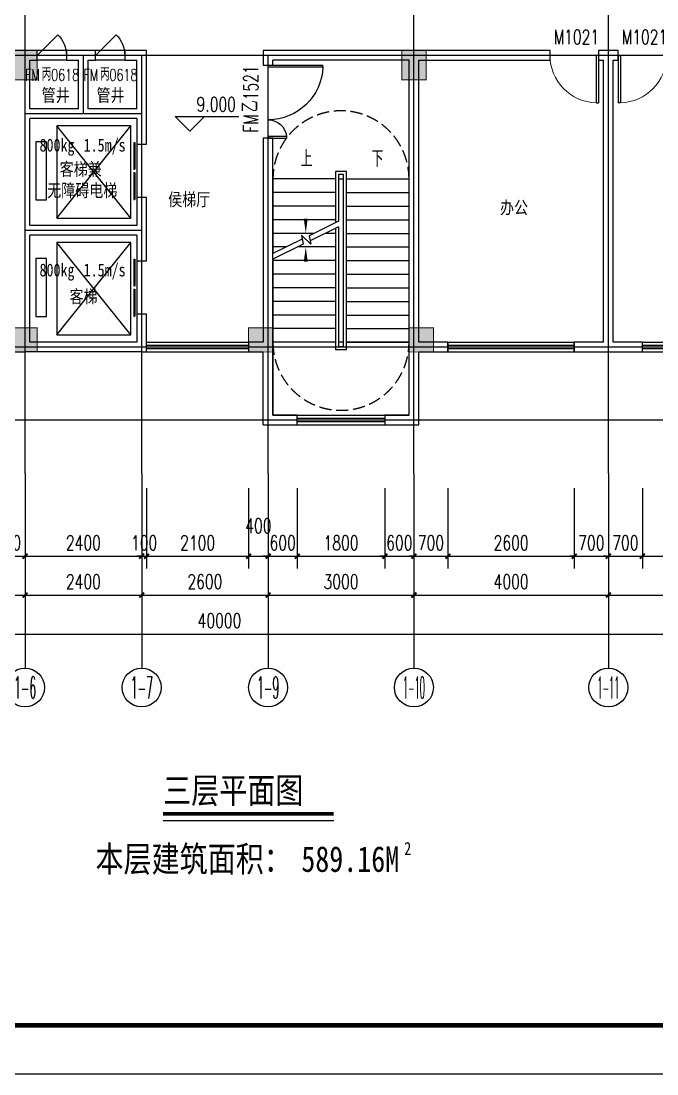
# Model space of a CAD drawing. Extents: x -6243262 to 3079315, y -2914302 to 172723.
# Drawn here: x -2413332 to -2400250, y -733350 to -711695 of the extents above; entities that cross this region are included whole.
import ezdxf
from ezdxf.enums import TextEntityAlignment as Align

# ---------------------------------------------------------------- set-up
doc = ezdxf.new("R2010")
doc.units = 0
doc.header["$LTSCALE"] = 1000
doc.linetypes.add('DASH', pattern=[0.35, 0.25, -0.1])
for name, color, linetype in [('0-柱网', 2, 'Continuous'), ('A-ANNO-IDEN', 3, 'Continuous'), ('A-DOOR', 141, 'Continuous'), ('A-FLOR-EVTR', 2, 'Continuous'), ('AXIS', 3, 'Continuous'), ('AXIS_TEXT', 7, 'Continuous'), ('DIM_ELEV', 3, 'Continuous'), ('DIM_SYMB', 3, 'Continuous'), ('DOOR_FIRE', 4, 'Continuous'), ('DOOR_FIRE_TEXT', 7, 'Continuous'), ('DOTE', 24, 'Continuous'), ('PUB_DIM', 3, 'Continuous'), ('PUB_TEXT', 7, 'Continuous'), ('PUB_TITLE', 4, 'Continuous'), ('STAIR', 2, 'Continuous'), ('WALL', 9, 'Continuous'), ('WINDOW', 4, 'Continuous'), ('WINDOW_TEXT', 7, 'Continuous')]:
    doc.layers.add(name, color=color, linetype=linetype)
doc.styles.add('-宋体', font='', dxfattribs={"width": 0.8})
doc.styles.add('_TCH_AXIS', font='COMPLEX', dxfattribs={"bigfont": 'GBCBIG'})
doc.styles.add('_TCH_DIM', font='SIMPLEX', dxfattribs={"bigfont": 'GBCBIG'})
doc.styles.add('_TCH_DIM_T3', font='SIMPLEX', dxfattribs={"width": 0.705882, "bigfont": 'GBCBIG'})
doc.styles.add('_TCH_WINDOW', font='SIMPLEX', dxfattribs={"height": 3.5, "bigfont": 'GBCBIG'})
doc.styles.add('COMPLEX', font='COMPLEX')
doc.styles.get('-宋体').set_extended_font_data('SimSun')
doc.dimstyles.new('_TCH_ARCH&&100', dxfattribs={"dimtxt": 297.5, "dimasz": 100, "dimexe": 250, "dimexo": 300, "dimgap": 126.25, "dimtad": 1, "dimdec": 0, "dimzin": 0, "dimdsep": 46, "dimtxsty": '_TCH_DIM_T3', "dimblk": 'ARCHTICK', "dimcen": 0.09, "dimclrt": 7, "dimazin": 2, "dimtfac": 1, "dimtdec": 0, "dimtix": 1, "dimtmove": 2, "dimatfit": 3, "dimfxl": 0, "dimtolj": 1, "dimtzin": 0, "dimarcsym": 0})

# ---------------------------------------------------------------- blocks, each defined once
blk = doc.blocks.new('1#柱网')
at = {"layer": '0-柱网'}
for points in [[(509855, 85967), (509855, 85367), (510355, 85367), (510355, 85967)], [(517855, 85967), (517855, 85367), (518355, 85367), (518355, 85967)], [(509855, 80267), (509855, 79767), (510355, 79767), (510355, 80267)], [(514705, 80267), (514705, 79767), (515205, 79767), (515205, 80267)], [(518005, 80267), (518005, 79767), (518505, 79767), (518505, 80267)]]:
    blk.add_hatch(color=0, dxfattribs=at).paths.add_polyline_path(points)
at = {"layer": '0-柱网', "color": 0, "const_width": 20}
for points in [[(509855, 85967), (509855, 85367), (510355, 85367), (510355, 85967), (509855, 85967)], [(517855, 85967), (517855, 85367), (518355, 85367), (518355, 85967), (517855, 85967)], [(509855, 80267), (509855, 79767), (510355, 79767), (510355, 80267), (509855, 80267)], [(514705, 80267), (514705, 79767), (515205, 79767), (515205, 80267), (514705, 80267)], [(518005, 80267), (518005, 79767), (518505, 79767), (518505, 80267), (518005, 80267)]]:
    blk.add_lwpolyline(points, dxfattribs=at)
blk = doc.blocks.new('_ArchTick')
at = {"color": 0, "linetype": 'ByBlock', "const_width": 0.4}
blk.add_lwpolyline([(-0.5, -0.5), (0.5, 0.5)], dxfattribs=at)
blk = doc.blocks.new('*D906')
at = {"layer": 'Defpoints', "color": 0, "transparency": 16777216}
for p in [(-2400550, -721002), (-2397950, -721002), (-2397950, -722702)]:
    blk.add_point(p, dxfattribs=at)
at = {"layer": 'PUB_DIM', "color": 0, "lineweight": -2, "transparency": 16777216}
for p, q in [((-2400550, -721302), (-2400550, -722952)), ((-2397950, -721302), (-2397950, -722952)), ((-2400550, -722702), (-2397950, -722702))]:
    blk.add_line(p, q, dxfattribs=at)
at = {"layer": 'PUB_DIM', "color": 0, "lineweight": -2, "transparency": 16777216, "xscale": 100, "yscale": 100, "zscale": 100, "rotation": 180}
blk.add_blockref('_ArchTick', (-2400550, -722702), dxfattribs=at)
at = {"layer": 'PUB_DIM', "color": 0, "lineweight": -2, "transparency": 16777216, "xscale": 100, "yscale": 100, "zscale": 100}
blk.add_blockref('_ArchTick', (-2397950, -722702), dxfattribs=at)
at = {"layer": 'PUB_DIM', "color": 7, "transparency": 16777216, "insert": (-2399250, -722427), "char_height": 297.5, "attachment_point": 5, "style": '_TCH_DIM_T3'}
blk.add_mtext('\\A1;2600', dxfattribs=at)
blk = doc.blocks.new('*D907')
at = {"layer": 'Defpoints', "color": 0, "transparency": 16777216}
for p in [(-2401250, -721002), (-2400550, -721002), (-2400550, -722702)]:
    blk.add_point(p, dxfattribs=at)
at = {"layer": 'PUB_DIM', "color": 0, "lineweight": -2, "transparency": 16777216}
for p, q in [((-2401250, -721302), (-2401250, -722952)), ((-2400550, -721302), (-2400550, -722952)), ((-2401250, -722702), (-2401350, -722702)), ((-2401250, -722702), (-2400550, -722702)), ((-2400550, -722702), (-2400450, -722702))]:
    blk.add_line(p, q, dxfattribs=at)
at = {"layer": 'PUB_DIM', "color": 0, "lineweight": -2, "transparency": 16777216, "xscale": 100, "yscale": 100, "zscale": 100}
blk.add_blockref('_ArchTick', (-2401250, -722702), dxfattribs=at)
at = {"layer": 'PUB_DIM', "color": 0, "lineweight": -2, "transparency": 16777216, "xscale": 100, "yscale": 100, "zscale": 100, "rotation": 180}
blk.add_blockref('_ArchTick', (-2400550, -722702), dxfattribs=at)
at = {"layer": 'PUB_DIM', "color": 7, "transparency": 16777216, "insert": (-2400900, -722427), "char_height": 297.5, "attachment_point": 5, "style": '_TCH_DIM_T3'}
blk.add_mtext('\\A1;700', dxfattribs=at)
blk = doc.blocks.new('*D908')
at = {"layer": 'Defpoints', "color": 0, "transparency": 16777216}
for p in [(-2401950, -721002), (-2401250, -721002), (-2401250, -722702)]:
    blk.add_point(p, dxfattribs=at)
at = {"layer": 'PUB_DIM', "color": 0, "lineweight": -2, "transparency": 16777216}
for p, q in [((-2401950, -721302), (-2401950, -722952)), ((-2401250, -721302), (-2401250, -722952)), ((-2401950, -722702), (-2402050, -722702)), ((-2401950, -722702), (-2401250, -722702)), ((-2401250, -722702), (-2401150, -722702))]:
    blk.add_line(p, q, dxfattribs=at)
at = {"layer": 'PUB_DIM', "color": 0, "lineweight": -2, "transparency": 16777216, "xscale": 100, "yscale": 100, "zscale": 100}
blk.add_blockref('_ArchTick', (-2401950, -722702), dxfattribs=at)
at = {"layer": 'PUB_DIM', "color": 0, "lineweight": -2, "transparency": 16777216, "xscale": 100, "yscale": 100, "zscale": 100, "rotation": 180}
blk.add_blockref('_ArchTick', (-2401250, -722702), dxfattribs=at)
at = {"layer": 'PUB_DIM', "color": 7, "transparency": 16777216, "insert": (-2401600, -722427), "char_height": 297.5, "attachment_point": 5, "style": '_TCH_DIM_T3'}
blk.add_mtext('\\A1;700', dxfattribs=at)
blk = doc.blocks.new('*D909')
at = {"layer": 'Defpoints', "color": 0, "transparency": 16777216}
for p in [(-2404550, -721002), (-2401950, -721002), (-2401950, -722702)]:
    blk.add_point(p, dxfattribs=at)
at = {"layer": 'PUB_DIM', "color": 0, "lineweight": -2, "transparency": 16777216}
for p, q in [((-2404550, -721302), (-2404550, -722952)), ((-2401950, -721302), (-2401950, -722952)), ((-2404550, -722702), (-2401950, -722702))]:
    blk.add_line(p, q, dxfattribs=at)
at = {"layer": 'PUB_DIM', "color": 0, "lineweight": -2, "transparency": 16777216, "xscale": 100, "yscale": 100, "zscale": 100, "rotation": 180}
blk.add_blockref('_ArchTick', (-2404550, -722702), dxfattribs=at)
at = {"layer": 'PUB_DIM', "color": 0, "lineweight": -2, "transparency": 16777216, "xscale": 100, "yscale": 100, "zscale": 100}
blk.add_blockref('_ArchTick', (-2401950, -722702), dxfattribs=at)
at = {"layer": 'PUB_DIM', "color": 7, "transparency": 16777216, "insert": (-2403250, -722427), "char_height": 297.5, "attachment_point": 5, "style": '_TCH_DIM_T3'}
blk.add_mtext('\\A1;2600', dxfattribs=at)
blk = doc.blocks.new('*D910')
at = {"layer": 'Defpoints', "color": 0, "transparency": 16777216}
for p in [(-2405250, -721002), (-2404550, -721002), (-2404550, -722702)]:
    blk.add_point(p, dxfattribs=at)
at = {"layer": 'PUB_DIM', "color": 0, "lineweight": -2, "transparency": 16777216}
for p, q in [((-2405250, -721302), (-2405250, -722952)), ((-2404550, -721302), (-2404550, -722952)), ((-2405250, -722702), (-2405350, -722702)), ((-2405250, -722702), (-2404550, -722702)), ((-2404550, -722702), (-2404450, -722702))]:
    blk.add_line(p, q, dxfattribs=at)
at = {"layer": 'PUB_DIM', "color": 0, "lineweight": -2, "transparency": 16777216, "xscale": 100, "yscale": 100, "zscale": 100}
blk.add_blockref('_ArchTick', (-2405250, -722702), dxfattribs=at)
at = {"layer": 'PUB_DIM', "color": 0, "lineweight": -2, "transparency": 16777216, "xscale": 100, "yscale": 100, "zscale": 100, "rotation": 180}
blk.add_blockref('_ArchTick', (-2404550, -722702), dxfattribs=at)
at = {"layer": 'PUB_DIM', "color": 7, "transparency": 16777216, "insert": (-2404900, -722427), "char_height": 297.5, "attachment_point": 5, "style": '_TCH_DIM_T3'}
blk.add_mtext('\\A1;700', dxfattribs=at)
blk = doc.blocks.new('*D911')
at = {"layer": 'Defpoints', "color": 0, "transparency": 16777216}
for p in [(-2405850, -721002), (-2405250, -721002), (-2405250, -722702)]:
    blk.add_point(p, dxfattribs=at)
at = {"layer": 'PUB_DIM', "color": 0, "lineweight": -2, "transparency": 16777216}
for p, q in [((-2405850, -721302), (-2405850, -722952)), ((-2405250, -721302), (-2405250, -722952)), ((-2405850, -722702), (-2405950, -722702)), ((-2405850, -722702), (-2405250, -722702)), ((-2405250, -722702), (-2405150, -722702))]:
    blk.add_line(p, q, dxfattribs=at)
at = {"layer": 'PUB_DIM', "color": 0, "lineweight": -2, "transparency": 16777216, "xscale": 100, "yscale": 100, "zscale": 100}
blk.add_blockref('_ArchTick', (-2405850, -722702), dxfattribs=at)
at = {"layer": 'PUB_DIM', "color": 0, "lineweight": -2, "transparency": 16777216, "xscale": 100, "yscale": 100, "zscale": 100, "rotation": 180}
blk.add_blockref('_ArchTick', (-2405250, -722702), dxfattribs=at)
at = {"layer": 'PUB_DIM', "color": 7, "transparency": 16777216, "insert": (-2405550, -722427), "char_height": 297.5, "attachment_point": 5, "style": '_TCH_DIM_T3'}
blk.add_mtext('\\A1;600', dxfattribs=at)
blk = doc.blocks.new('*D912')
at = {"layer": 'Defpoints', "color": 0, "transparency": 16777216}
for p in [(-2407650, -721002), (-2405850, -721002), (-2405850, -722702)]:
    blk.add_point(p, dxfattribs=at)
at = {"layer": 'PUB_DIM', "color": 0, "lineweight": -2, "transparency": 16777216}
for p, q in [((-2407650, -721302), (-2407650, -722952)), ((-2405850, -721302), (-2405850, -722952)), ((-2407650, -722702), (-2405850, -722702))]:
    blk.add_line(p, q, dxfattribs=at)
at = {"layer": 'PUB_DIM', "color": 0, "lineweight": -2, "transparency": 16777216, "xscale": 100, "yscale": 100, "zscale": 100, "rotation": 180}
blk.add_blockref('_ArchTick', (-2407650, -722702), dxfattribs=at)
at = {"layer": 'PUB_DIM', "color": 0, "lineweight": -2, "transparency": 16777216, "xscale": 100, "yscale": 100, "zscale": 100}
blk.add_blockref('_ArchTick', (-2405850, -722702), dxfattribs=at)
at = {"layer": 'PUB_DIM', "color": 7, "transparency": 16777216, "insert": (-2406750, -722427), "char_height": 297.5, "attachment_point": 5, "style": '_TCH_DIM_T3'}
blk.add_mtext('\\A1;1800', dxfattribs=at)
blk = doc.blocks.new('*D913')
at = {"layer": 'Defpoints', "color": 0, "transparency": 16777216}
for p in [(-2408250, -721002), (-2407650, -721002), (-2407650, -722702)]:
    blk.add_point(p, dxfattribs=at)
at = {"layer": 'PUB_DIM', "color": 0, "lineweight": -2, "transparency": 16777216}
for p, q in [((-2408250, -721302), (-2408250, -722952)), ((-2407650, -721302), (-2407650, -722952)), ((-2408250, -722702), (-2408350, -722702)), ((-2408250, -722702), (-2407650, -722702)), ((-2407650, -722702), (-2407550, -722702))]:
    blk.add_line(p, q, dxfattribs=at)
at = {"layer": 'PUB_DIM', "color": 0, "lineweight": -2, "transparency": 16777216, "xscale": 100, "yscale": 100, "zscale": 100}
blk.add_blockref('_ArchTick', (-2408250, -722702), dxfattribs=at)
at = {"layer": 'PUB_DIM', "color": 0, "lineweight": -2, "transparency": 16777216, "xscale": 100, "yscale": 100, "zscale": 100, "rotation": 180}
blk.add_blockref('_ArchTick', (-2407650, -722702), dxfattribs=at)
at = {"layer": 'PUB_DIM', "color": 7, "transparency": 16777216, "insert": (-2407950, -722427), "char_height": 297.5, "attachment_point": 5, "style": '_TCH_DIM_T3'}
blk.add_mtext('\\A1;600', dxfattribs=at)
blk = doc.blocks.new('*D914')
at = {"layer": 'Defpoints', "color": 0, "transparency": 16777216}
for p in [(-2408650, -721002), (-2408250, -721002), (-2408250, -722702)]:
    blk.add_point(p, dxfattribs=at)
at = {"layer": 'PUB_DIM', "color": 0, "lineweight": -2, "transparency": 16777216}
for p, q in [((-2408650, -721302), (-2408650, -722952)), ((-2408250, -721302), (-2408250, -722952)), ((-2408650, -722702), (-2408250, -722702))]:
    blk.add_line(p, q, dxfattribs=at)
at = {"layer": 'PUB_DIM', "color": 0, "lineweight": -2, "transparency": 16777216, "xscale": 100, "yscale": 100, "zscale": 100, "rotation": 180}
blk.add_blockref('_ArchTick', (-2408650, -722702), dxfattribs=at)
at = {"layer": 'PUB_DIM', "color": 0, "lineweight": -2, "transparency": 16777216, "xscale": 100, "yscale": 100, "zscale": 100}
blk.add_blockref('_ArchTick', (-2408250, -722702), dxfattribs=at)
at = {"layer": 'PUB_DIM', "color": 7, "transparency": 16777216, "insert": (-2408450, -722077), "char_height": 297.5, "attachment_point": 5, "style": '_TCH_DIM_T3'}
blk.add_mtext('\\A1;400', dxfattribs=at)
blk = doc.blocks.new('*D915')
at = {"layer": 'Defpoints', "color": 0, "transparency": 16777216}
for p in [(-2410750, -721002), (-2408650, -721002), (-2408650, -722702)]:
    blk.add_point(p, dxfattribs=at)
at = {"layer": 'PUB_DIM', "color": 0, "lineweight": -2, "transparency": 16777216}
for p, q in [((-2410750, -721302), (-2410750, -722952)), ((-2408650, -721302), (-2408650, -722952)), ((-2410750, -722702), (-2408650, -722702))]:
    blk.add_line(p, q, dxfattribs=at)
at = {"layer": 'PUB_DIM', "color": 0, "lineweight": -2, "transparency": 16777216, "xscale": 100, "yscale": 100, "zscale": 100, "rotation": 180}
blk.add_blockref('_ArchTick', (-2410750, -722702), dxfattribs=at)
at = {"layer": 'PUB_DIM', "color": 0, "lineweight": -2, "transparency": 16777216, "xscale": 100, "yscale": 100, "zscale": 100}
blk.add_blockref('_ArchTick', (-2408650, -722702), dxfattribs=at)
at = {"layer": 'PUB_DIM', "color": 7, "transparency": 16777216, "insert": (-2409700, -722427), "char_height": 297.5, "attachment_point": 5, "style": '_TCH_DIM_T3'}
blk.add_mtext('\\A1;2100', dxfattribs=at)
blk = doc.blocks.new('*D916')
at = {"layer": 'Defpoints', "color": 0, "transparency": 16777216}
for p in [(-2410850, -721002), (-2410750, -721002), (-2410750, -722702)]:
    blk.add_point(p, dxfattribs=at)
at = {"layer": 'PUB_DIM', "color": 0, "lineweight": -2, "transparency": 16777216}
for p, q in [((-2410850, -721302), (-2410850, -722952)), ((-2410750, -721302), (-2410750, -722952)), ((-2410850, -722702), (-2410950, -722702)), ((-2410850, -722702), (-2410750, -722702)), ((-2410750, -722702), (-2410650, -722702))]:
    blk.add_line(p, q, dxfattribs=at)
at = {"layer": 'PUB_DIM', "color": 0, "lineweight": -2, "transparency": 16777216, "xscale": 100, "yscale": 100, "zscale": 100}
blk.add_blockref('_ArchTick', (-2410850, -722702), dxfattribs=at)
at = {"layer": 'PUB_DIM', "color": 0, "lineweight": -2, "transparency": 16777216, "xscale": 100, "yscale": 100, "zscale": 100, "rotation": 180}
blk.add_blockref('_ArchTick', (-2410750, -722702), dxfattribs=at)
at = {"layer": 'PUB_DIM', "color": 7, "transparency": 16777216, "insert": (-2410800, -722427), "char_height": 297.5, "attachment_point": 5, "style": '_TCH_DIM_T3'}
blk.add_mtext('\\A1;100', dxfattribs=at)
blk = doc.blocks.new('*D917')
at = {"layer": 'Defpoints', "color": 0, "transparency": 16777216}
for p in [(-2413250, -721002), (-2410850, -721002), (-2410850, -722702)]:
    blk.add_point(p, dxfattribs=at)
at = {"layer": 'PUB_DIM', "color": 0, "lineweight": -2, "transparency": 16777216}
for p, q in [((-2413250, -721302), (-2413250, -722952)), ((-2410850, -721302), (-2410850, -722952)), ((-2413250, -722702), (-2410850, -722702))]:
    blk.add_line(p, q, dxfattribs=at)
at = {"layer": 'PUB_DIM', "color": 0, "lineweight": -2, "transparency": 16777216, "xscale": 100, "yscale": 100, "zscale": 100, "rotation": 180}
blk.add_blockref('_ArchTick', (-2413250, -722702), dxfattribs=at)
at = {"layer": 'PUB_DIM', "color": 0, "lineweight": -2, "transparency": 16777216, "xscale": 100, "yscale": 100, "zscale": 100}
blk.add_blockref('_ArchTick', (-2410850, -722702), dxfattribs=at)
at = {"layer": 'PUB_DIM', "color": 7, "transparency": 16777216, "insert": (-2412050, -722427), "char_height": 297.5, "attachment_point": 5, "style": '_TCH_DIM_T3'}
blk.add_mtext('\\A1;2400', dxfattribs=at)
blk = doc.blocks.new('*D918')
at = {"layer": 'Defpoints', "color": 0, "transparency": 16777216}
for p in [(-2413950, -721002), (-2413250, -721002), (-2413250, -722702)]:
    blk.add_point(p, dxfattribs=at)
at = {"layer": 'PUB_DIM', "color": 0, "lineweight": -2, "transparency": 16777216}
for p, q in [((-2413950, -721302), (-2413950, -722952)), ((-2413250, -721302), (-2413250, -722952)), ((-2413950, -722702), (-2414050, -722702)), ((-2413950, -722702), (-2413250, -722702)), ((-2413250, -722702), (-2413150, -722702))]:
    blk.add_line(p, q, dxfattribs=at)
at = {"layer": 'PUB_DIM', "color": 0, "lineweight": -2, "transparency": 16777216, "xscale": 100, "yscale": 100, "zscale": 100}
blk.add_blockref('_ArchTick', (-2413950, -722702), dxfattribs=at)
at = {"layer": 'PUB_DIM', "color": 0, "lineweight": -2, "transparency": 16777216, "xscale": 100, "yscale": 100, "zscale": 100, "rotation": 180}
blk.add_blockref('_ArchTick', (-2413250, -722702), dxfattribs=at)
at = {"layer": 'PUB_DIM', "color": 7, "transparency": 16777216, "insert": (-2413600, -722427), "char_height": 297.5, "attachment_point": 5, "style": '_TCH_DIM_T3'}
blk.add_mtext('\\A1;700', dxfattribs=at)
blk = doc.blocks.new('*D1304')
at = {"layer": 'AXIS', "color": 0, "lineweight": -2, "transparency": 16777216}
for p, q in [((-2401250, -721302), (-2401250, -723752)), ((-2397250, -721302), (-2397250, -723752)), ((-2401250, -723502), (-2397250, -723502))]:
    blk.add_line(p, q, dxfattribs=at)
at = {"layer": 'Defpoints', "color": 0, "transparency": 16777216}
for p in [(-2401250, -721002), (-2397250, -721002), (-2397250, -723502)]:
    blk.add_point(p, dxfattribs=at)
at = {"layer": 'AXIS', "color": 0, "lineweight": -2, "transparency": 16777216, "xscale": 100, "yscale": 100, "zscale": 100, "rotation": 180}
blk.add_blockref('_ArchTick', (-2401250, -723502), dxfattribs=at)
at = {"layer": 'AXIS', "color": 0, "lineweight": -2, "transparency": 16777216, "xscale": 100, "yscale": 100, "zscale": 100}
blk.add_blockref('_ArchTick', (-2397250, -723502), dxfattribs=at)
at = {"layer": 'AXIS', "color": 7, "transparency": 16777216, "insert": (-2399250, -723227), "char_height": 297.5, "attachment_point": 5, "style": '_TCH_DIM_T3'}
blk.add_mtext('\\A1;4000', dxfattribs=at)
blk = doc.blocks.new('*D1305')
at = {"layer": 'AXIS', "color": 0, "lineweight": -2, "transparency": 16777216}
for p, q in [((-2405250, -721302), (-2405250, -723752)), ((-2401250, -721302), (-2401250, -723752)), ((-2405250, -723502), (-2401250, -723502))]:
    blk.add_line(p, q, dxfattribs=at)
at = {"layer": 'Defpoints', "color": 0, "transparency": 16777216}
for p in [(-2405250, -721002), (-2401250, -721002), (-2401250, -723502)]:
    blk.add_point(p, dxfattribs=at)
at = {"layer": 'AXIS', "color": 0, "lineweight": -2, "transparency": 16777216, "xscale": 100, "yscale": 100, "zscale": 100, "rotation": 180}
blk.add_blockref('_ArchTick', (-2405250, -723502), dxfattribs=at)
at = {"layer": 'AXIS', "color": 0, "lineweight": -2, "transparency": 16777216, "xscale": 100, "yscale": 100, "zscale": 100}
blk.add_blockref('_ArchTick', (-2401250, -723502), dxfattribs=at)
at = {"layer": 'AXIS', "color": 7, "transparency": 16777216, "insert": (-2403250, -723227), "char_height": 297.5, "attachment_point": 5, "style": '_TCH_DIM_T3'}
blk.add_mtext('\\A1;4000', dxfattribs=at)
blk = doc.blocks.new('*D1306')
at = {"layer": 'AXIS', "color": 0, "lineweight": -2, "transparency": 16777216}
for p, q in [((-2408250, -721302), (-2408250, -723752)), ((-2405250, -721302), (-2405250, -723752)), ((-2408250, -723502), (-2405250, -723502))]:
    blk.add_line(p, q, dxfattribs=at)
at = {"layer": 'Defpoints', "color": 0, "transparency": 16777216}
for p in [(-2408250, -721002), (-2405250, -721002), (-2405250, -723502)]:
    blk.add_point(p, dxfattribs=at)
at = {"layer": 'AXIS', "color": 0, "lineweight": -2, "transparency": 16777216, "xscale": 100, "yscale": 100, "zscale": 100, "rotation": 180}
blk.add_blockref('_ArchTick', (-2408250, -723502), dxfattribs=at)
at = {"layer": 'AXIS', "color": 0, "lineweight": -2, "transparency": 16777216, "xscale": 100, "yscale": 100, "zscale": 100}
blk.add_blockref('_ArchTick', (-2405250, -723502), dxfattribs=at)
at = {"layer": 'AXIS', "color": 7, "transparency": 16777216, "insert": (-2406750, -723227), "char_height": 297.5, "attachment_point": 5, "style": '_TCH_DIM_T3'}
blk.add_mtext('\\A1;3000', dxfattribs=at)
blk = doc.blocks.new('*D1307')
at = {"layer": 'AXIS', "color": 0, "lineweight": -2, "transparency": 16777216}
for p, q in [((-2410850, -721302), (-2410850, -723752)), ((-2408250, -721302), (-2408250, -723752)), ((-2410850, -723502), (-2408250, -723502))]:
    blk.add_line(p, q, dxfattribs=at)
at = {"layer": 'Defpoints', "color": 0, "transparency": 16777216}
for p in [(-2410850, -721002), (-2408250, -721002), (-2408250, -723502)]:
    blk.add_point(p, dxfattribs=at)
at = {"layer": 'AXIS', "color": 0, "lineweight": -2, "transparency": 16777216, "xscale": 100, "yscale": 100, "zscale": 100, "rotation": 180}
blk.add_blockref('_ArchTick', (-2410850, -723502), dxfattribs=at)
at = {"layer": 'AXIS', "color": 0, "lineweight": -2, "transparency": 16777216, "xscale": 100, "yscale": 100, "zscale": 100}
blk.add_blockref('_ArchTick', (-2408250, -723502), dxfattribs=at)
at = {"layer": 'AXIS', "color": 7, "transparency": 16777216, "insert": (-2409550, -723227), "char_height": 297.5, "attachment_point": 5, "style": '_TCH_DIM_T3'}
blk.add_mtext('\\A1;2600', dxfattribs=at)
blk = doc.blocks.new('*D1308')
at = {"layer": 'AXIS', "color": 0, "lineweight": -2, "transparency": 16777216}
for p, q in [((-2413250, -721302), (-2413250, -723752)), ((-2410850, -721302), (-2410850, -723752)), ((-2413250, -723502), (-2410850, -723502))]:
    blk.add_line(p, q, dxfattribs=at)
at = {"layer": 'Defpoints', "color": 0, "transparency": 16777216}
for p in [(-2413250, -721002), (-2410850, -721002), (-2410850, -723502)]:
    blk.add_point(p, dxfattribs=at)
at = {"layer": 'AXIS', "color": 0, "lineweight": -2, "transparency": 16777216, "xscale": 100, "yscale": 100, "zscale": 100, "rotation": 180}
blk.add_blockref('_ArchTick', (-2413250, -723502), dxfattribs=at)
at = {"layer": 'AXIS', "color": 0, "lineweight": -2, "transparency": 16777216, "xscale": 100, "yscale": 100, "zscale": 100}
blk.add_blockref('_ArchTick', (-2410850, -723502), dxfattribs=at)
at = {"layer": 'AXIS', "color": 7, "transparency": 16777216, "insert": (-2412050, -723227), "char_height": 297.5, "attachment_point": 5, "style": '_TCH_DIM_T3'}
blk.add_mtext('\\A1;2400', dxfattribs=at)
blk = doc.blocks.new('*D1309')
at = {"layer": 'AXIS', "color": 0, "lineweight": -2, "transparency": 16777216}
for p, q in [((-2417250, -721302), (-2417250, -723752)), ((-2413250, -721302), (-2413250, -723752)), ((-2417250, -723502), (-2413250, -723502))]:
    blk.add_line(p, q, dxfattribs=at)
at = {"layer": 'Defpoints', "color": 0, "transparency": 16777216}
for p in [(-2417250, -721002), (-2413250, -721002), (-2413250, -723502)]:
    blk.add_point(p, dxfattribs=at)
at = {"layer": 'AXIS', "color": 0, "lineweight": -2, "transparency": 16777216, "xscale": 100, "yscale": 100, "zscale": 100, "rotation": 180}
blk.add_blockref('_ArchTick', (-2417250, -723502), dxfattribs=at)
at = {"layer": 'AXIS', "color": 0, "lineweight": -2, "transparency": 16777216, "xscale": 100, "yscale": 100, "zscale": 100}
blk.add_blockref('_ArchTick', (-2413250, -723502), dxfattribs=at)
at = {"layer": 'AXIS', "color": 7, "transparency": 16777216, "insert": (-2415250, -723227), "char_height": 297.5, "attachment_point": 5, "style": '_TCH_DIM_T3'}
blk.add_mtext('\\A1;4000', dxfattribs=at)
blk = doc.blocks.new('*D1313')
at = {"layer": 'AXIS', "color": 0, "lineweight": -2, "transparency": 16777216}
for p, q in [((-2429250, -721302), (-2429250, -724552)), ((-2389250, -721302), (-2389250, -724552)), ((-2429250, -724302), (-2389250, -724302))]:
    blk.add_line(p, q, dxfattribs=at)
at = {"layer": 'Defpoints', "color": 0, "transparency": 16777216}
for p in [(-2429250, -721002), (-2389250, -721002), (-2389250, -724302)]:
    blk.add_point(p, dxfattribs=at)
at = {"layer": 'AXIS', "color": 0, "lineweight": -2, "transparency": 16777216, "xscale": 100, "yscale": 100, "zscale": 100, "rotation": 180}
blk.add_blockref('_ArchTick', (-2429250, -724302), dxfattribs=at)
at = {"layer": 'AXIS', "color": 0, "lineweight": -2, "transparency": 16777216, "xscale": 100, "yscale": 100, "zscale": 100}
blk.add_blockref('_ArchTick', (-2389250, -724302), dxfattribs=at)
at = {"layer": 'AXIS', "color": 7, "transparency": 16777216, "insert": (-2409250, -724027), "char_height": 297.5, "attachment_point": 5, "style": '_TCH_DIM_T3'}
blk.add_mtext('\\A1;40000', dxfattribs=at)
blk = doc.blocks.new('$WINLIB2D$00000001')
at = {"color": 0}
for points in [[(-0.5, 0.5), (-0.5, -0.5)], [(-0.5, 0.5), (0.5, 0.5)], [(0.5, -0.5), (0.5, 0.5)], [(0.5, 0.1667), (-0.5, 0.1667)], [(0.5, -0.1667), (-0.5, -0.1667)], [(-0.5, -0.5), (0.5, -0.5)]]:
    blk.add_lwpolyline(points, dxfattribs=at)
blk = doc.blocks.new('$DorLib2D$00000001')
at = {"color": 0}
for p, q in [((0.45, 0.975), (0.5, 0.975)), ((0.45, 0), (0.45, 0.975)), ((0.5, 0), (0.5, 0.975)), ((0.5, 0), (0.45, 0))]:
    blk.add_line(p, q, dxfattribs=at)
at = {"color": 0, "lineweight": 13}
blk.add_arc((0.475, 0), 0.975, 91.4693, 180, dxfattribs=at)
blk = doc.blocks.new('$DORLIB2D$00000127')
at = {"color": 0}
for points in [[(-0.533, 0.795), (-0.533, 0.69)], [(-0.033, 0.795), (-0.533, 0.795)], [(-0.033, 0.795), (-0.033, 0.69)], [(0.533, 0.795), (0.033, 0.795)], [(0.033, 0.795), (0.033, 0.69)], [(0.533, 0.795), (0.533, 0.69)], [(-0.033, 0.69), (-0.533, 0.69)], [(0.533, 0.69), (0.033, 0.69)], [(0.5, 0.5), (-0.5, 0.5)]]:
    blk.add_lwpolyline(points, dxfattribs=at)
blk = doc.blocks.new('$DorLib2D$00000114')
at = {"color": 0}
blk.add_line((0.5, 0), (-0.207, 0.707), dxfattribs=at)
blk.add_arc((0.5, 0), 1, 135, 180, dxfattribs=at)
blk = doc.blocks.new('$DorLib2D$00000225')
at = {"color": 0}
for p, q in [((0.475, -0.001), (0.475, 0.752)), ((0.475, 0.752), (0.5, 0.752)), ((0.5, -0.001), (0.5, 0.752)), ((-0.5, 0), (-0.5, 0.252)), ((-0.475, 0.252), (-0.5, 0.252)), ((-0.475, 0), (-0.475, 0.252)), ((-0.475, 0), (-0.5, 0)), ((0.475, -0.001), (0.5, -0.001))]:
    blk.add_line(p, q, dxfattribs=at)
for centre, radius, start, end in [((0.505, -0.002), 0.755, 92.2493, 179.7238), ((-0.501, 0.003), 0.251, 359.7899, 84.0974)]:
    blk.add_arc(centre, radius, start, end, dxfattribs=at)
blk = doc.blocks.new('_AXISO')
at = {"color": 0}
blk.add_circle((0, 0), 0.5, dxfattribs=at)
at = {"layer": 'AXIS_TEXT', "color": 0, "style": 'COMPLEX', "width": 1.041667}
blk.add_attdef('A', text='', height=0.56, dxfattribs=at).set_placement((-0.25, -0.28), (0.25, -0.28), align=Align.FIT)

msp = doc.modelspace()

# ---------------------------------------------------------------- linework, layer by layer
at = {"color": 8, "linetype": 'DASH'}
for centre, start, end in [((-2406750.4, -714941.6), 359.99993, 180.00007), ((-2406750.4, -718301.6), 179.99993, 0.00007)]:
    msp.add_arc(centre, 1400, start, end, dxfattribs=at)
at = {"layer": 'A-ANNO-IDEN', "const_width": 70}
msp.add_lwpolyline([(-2410409.3, -728000.3), (-2406900.5, -728000.3)], dxfattribs=at)
at = {"layer": 'A-ANNO-IDEN'}
msp.add_lwpolyline([(-2410409.3, -728140.3), (-2406900.5, -728140.3)], dxfattribs=at)
at = {"layer": 'A-FLOR-EVTR', "ltscale": 0.5}
for p, q in [((-2411075.4, -713851.6), (-2412595.4, -713851.6)), ((-2412595.4, -713851.6), (-2412595.4, -715751.6)), ((-2412595.4, -715751.6), (-2411075.4, -713851.6)), ((-2411075.4, -715751.6), (-2412595.4, -713851.6)), ((-2411075.4, -715751.6), (-2411075.4, -713851.6)), ((-2412810.4, -714181.6), (-2413025.4, -714181.6)), ((-2413025.4, -714181.6), (-2413025.4, -715371.6)), ((-2412810.4, -715371.6), (-2412810.4, -714181.6)), ((-2413025.4, -715371.6), (-2412810.4, -715371.6)), ((-2412595.4, -715751.6), (-2411075.4, -715751.6)), ((-2411075.4, -716251.6), (-2412595.4, -716251.6)), ((-2412595.4, -716251.6), (-2412595.4, -718151.6)), ((-2412595.4, -718151.6), (-2411075.4, -716251.6)), ((-2411075.4, -718151.6), (-2412595.4, -716251.6)), ((-2411075.4, -718151.6), (-2411075.4, -716251.6)), ((-2412810.4, -716581.6), (-2413025.4, -716581.6)), ((-2413025.4, -716581.6), (-2413025.4, -717771.6)), ((-2412810.4, -717771.6), (-2412810.4, -716581.6)), ((-2413025.4, -717771.6), (-2412810.4, -717771.6)), ((-2412595.4, -718151.6), (-2411075.4, -718151.6))]:
    msp.add_line(p, q, dxfattribs=at)
at = {"layer": 'AXIS'}
for p, q in [((-2413250.4, -721001.6), (-2413250.4, -725001.6)), ((-2410850.4, -721001.6), (-2410850.4, -725001.6)), ((-2408250.4, -721001.6), (-2408250.4, -725001.6)), ((-2405250.4, -721001.6), (-2405250.4, -725001.6)), ((-2401250.4, -721001.6), (-2401250.4, -725001.6))]:
    msp.add_line(p, q, dxfattribs=at)
at = {"layer": 'DIM_ELEV'}
for p, q in [((-2409861.5, -713960), (-2410161.5, -713660)), ((-2410161.5, -713660), (-2408851.7, -713660)), ((-2409861.5, -713960), (-2409561.5, -713660))]:
    msp.add_line(p, q, dxfattribs=at)
at = {"layer": 'DIM_SYMB'}
for points in [[(-2407475.4, -714801.6, 0, 0, 0), (-2407475.4, -716061.6, 0, 80, 0), (-2407475.4, -715761.6, 0, 0, 0)], [(-2406025.4, -714801.6, 0, 0, 0), (-2406025.4, -719051.6, 0, 0, 0), (-2407475.4, -719051.6, 0, 0, 0), (-2407475.4, -716341.6, 0, 80, 0), (-2407475.4, -716641.6, 0, 0, 0)]]:
    msp.add_lwpolyline(points, format="xyseb", dxfattribs=at)
at = {"layer": 'DOTE'}
for p, q in [((-2413250.4, -721001.6), (-2413250.4, -703301.6)), ((-2405250.4, -721001.6), (-2405250.4, -703301.6)), ((-2401250.4, -721001.6), (-2401250.4, -703301.6)), ((-2388150.4, -712401.6), (-2430350.4, -712401.6)), ((-2412050.4, -713601.6), (-2412050.4, -712401.6)), ((-2410850.4, -721001.6), (-2410850.4, -712401.6)), ((-2408250.4, -721001.6), (-2408250.4, -712401.6)), ((-2410850.4, -713601.6), (-2413250.4, -713601.6)), ((-2410850.4, -716001.6), (-2413250.4, -716001.6)), ((-2388150.4, -718401.6), (-2430350.4, -718401.6)), ((-2388150.4, -719901.6), (-2430350.4, -719901.6))]:
    msp.add_line(p, q, dxfattribs=at)
at = {"layer": 'PUB_TITLE'}
msp.add_lwpolyline([(-2436782.9, -733350.5), (-2377382.9, -733350.5), (-2377382.9, -691350.5), (-2436782.9, -691350.5)], close=True, dxfattribs=at)
at = {"layer": 'PUB_TITLE', "const_width": 100}
msp.add_lwpolyline([(-2435282.9, -732350.5), (-2378382.9, -732350.5), (-2378382.9, -692350.5), (-2435282.9, -692350.5)], close=True, dxfattribs=at)
at = {"layer": 'STAIR'}
for p, q in [((-2406640.4, -714791.6), (-2406860.4, -714791.6)), ((-2406860.4, -714791.6), (-2406860.4, -715843.3)), ((-2406640.4, -718451.6), (-2406640.4, -714791.6)), ((-2408150.4, -714941.6), (-2408150.4, -716477.9)), ((-2406860.4, -714941.6), (-2408150.4, -714941.6)), ((-2406700.4, -714851.6), (-2406800.4, -714851.6)), ((-2406800.4, -714851.6), (-2406800.4, -715813.8)), ((-2406800.4, -714941.6), (-2406800.4, -715813.8)), ((-2406800.4, -714941.6), (-2406700.4, -714941.6)), ((-2406700.4, -718391.6), (-2406700.4, -714851.6)), ((-2406700.4, -718301.6), (-2406700.4, -714941.6)), ((-2406640.4, -714941.6), (-2405350.4, -714941.6)), ((-2405350.4, -718301.6), (-2405350.4, -714941.6)), ((-2406860.4, -715221.6), (-2408150.4, -715221.6)), ((-2406640.4, -715221.6), (-2405350.4, -715221.6)), ((-2406860.4, -715501.6), (-2408150.4, -715501.6)), ((-2406640.4, -715501.6), (-2405350.4, -715501.6)), ((-2406860.4, -715781.6), (-2408150.4, -715781.6)), ((-2406800.4, -715813.8), (-2407404.8, -716111.1)), ((-2406640.4, -715781.6), (-2405350.4, -715781.6)), ((-2407304.1, -716061.6), (-2408150.4, -716061.6)), ((-2407370.2, -716286.2), (-2407564.3, -716100)), ((-2407564.3, -716100), (-2407528, -716283.2)), ((-2407404.8, -716111.1), (-2407370.2, -716286.2)), ((-2406800.4, -715925.2), (-2407384.7, -716212.7)), ((-2406860.4, -716061.6), (-2407077.5, -716061.6)), ((-2406860.4, -715954.7), (-2406860.4, -718451.6)), ((-2406800.4, -715925.2), (-2406800.4, -718301.6)), ((-2406800.4, -715925.2), (-2406800.4, -718391.6)), ((-2406640.4, -716061.6), (-2405350.4, -716061.6)), ((-2407548.1, -716181.6), (-2408150.4, -716477.9)), ((-2407528, -716283.2), (-2408150.4, -716589.4)), ((-2407873.2, -716341.6), (-2408150.4, -716341.6)), ((-2406860.4, -716341.6), (-2407646.7, -716341.6)), ((-2406640.4, -716341.6), (-2405350.4, -716341.6)), ((-2408150.4, -716589.4), (-2408150.4, -718301.6)), ((-2406860.4, -716621.6), (-2408150.4, -716621.6)), ((-2406640.4, -716621.6), (-2405350.4, -716621.6)), ((-2406860.4, -716901.6), (-2408150.4, -716901.6)), ((-2406640.4, -716901.6), (-2405350.4, -716901.6)), ((-2406860.4, -717181.6), (-2408150.4, -717181.6)), ((-2406640.4, -717181.6), (-2405350.4, -717181.6)), ((-2406860.4, -717461.6), (-2408150.4, -717461.6)), ((-2406640.4, -717461.6), (-2405350.4, -717461.6)), ((-2406860.4, -717741.6), (-2408150.4, -717741.6)), ((-2406640.4, -717741.6), (-2405350.4, -717741.6)), ((-2406860.4, -718021.6), (-2408150.4, -718021.6)), ((-2406640.4, -718021.6), (-2405350.4, -718021.6)), ((-2406860.4, -718301.6), (-2408150.4, -718301.6)), ((-2408150.4, -718301.6), (-2408150.4, -719801.6)), ((-2406860.4, -718301.6), (-2408150.4, -718301.6)), ((-2406700.4, -718301.6), (-2406800.4, -718301.6)), ((-2406640.4, -718301.6), (-2405350.4, -718301.6)), ((-2405350.4, -718301.6), (-2406640.4, -718301.6)), ((-2405350.4, -719801.6), (-2405350.4, -718301.6)), ((-2406860.4, -718451.6), (-2406640.4, -718451.6)), ((-2406800.4, -718391.6), (-2406700.4, -718391.6)), ((-2408150.4, -719801.6), (-2405350.4, -719801.6))]:
    msp.add_line(p, q, dxfattribs=at)
at = {"layer": 'WALL'}
for p, q in [((-2413250.4, -712301.6), (-2416050.4, -712301.6)), ((-2413000.4, -712301.6), (-2413250.4, -712301.6)), ((-2413000.4, -712501.6), (-2413000.4, -712301.6)), ((-2412050.4, -712301.6), (-2412400.4, -712301.6)), ((-2412400.4, -712301.6), (-2412400.4, -712501.6)), ((-2411800.4, -712301.6), (-2412050.4, -712301.6)), ((-2411800.4, -712501.6), (-2411800.4, -712301.6)), ((-2410750.4, -712301.6), (-2411200.4, -712301.6)), ((-2411200.4, -712301.6), (-2411200.4, -712501.6)), ((-2410750.4, -713601.6), (-2410750.4, -712301.6)), ((-2405250.4, -712301.6), (-2408350.4, -712301.6)), ((-2408350.4, -712301.6), (-2408350.4, -712601.6)), ((-2402450.4, -712301.6), (-2405250.4, -712301.6)), ((-2402450.4, -712501.6), (-2402450.4, -712301.6)), ((-2401250.4, -712301.6), (-2401450.4, -712301.6)), ((-2401450.4, -712301.6), (-2401450.4, -712501.6)), ((-2401050.4, -712301.6), (-2401250.4, -712301.6)), ((-2401050.4, -712501.6), (-2401050.4, -712301.6)), ((-2413150.4, -713501.6), (-2413150.4, -712501.6)), ((-2413150.4, -712501.6), (-2413000.4, -712501.6)), ((-2412400.4, -712501.6), (-2412150.4, -712501.6)), ((-2412150.4, -713501.6), (-2412150.4, -712501.6)), ((-2411950.4, -712501.6), (-2411800.4, -712501.6)), ((-2411950.4, -713501.6), (-2411950.4, -712501.6)), ((-2411200.4, -712501.6), (-2410950.4, -712501.6)), ((-2410950.4, -713501.6), (-2410950.4, -712501.6)), ((-2408350.4, -712601.6), (-2408150.4, -712601.6)), ((-2405350.4, -712501.6), (-2408150.4, -712501.6)), ((-2408150.4, -712601.6), (-2408150.4, -712501.6)), ((-2405350.4, -718401.6), (-2405350.4, -712501.6)), ((-2405150.4, -712501.6), (-2402450.4, -712501.6)), ((-2405150.4, -718301.6), (-2405150.4, -712501.6)), ((-2401450.4, -712501.6), (-2401350.4, -712501.6)), ((-2401350.4, -718301.6), (-2401350.4, -712501.6)), ((-2401150.4, -718301.6), (-2401150.4, -712501.6)), ((-2401150.4, -712501.6), (-2401050.4, -712501.6)), ((-2412150.4, -713501.6), (-2413150.4, -713501.6)), ((-2410950.4, -713501.6), (-2411950.4, -713501.6)), ((-2413150.4, -715901.6), (-2413150.4, -713701.6)), ((-2412050.4, -713701.6), (-2413150.4, -713701.6)), ((-2410950.4, -713701.6), (-2412050.4, -713701.6)), ((-2410950.4, -713701.6), (-2410950.4, -714226.6)), ((-2410750.4, -714226.6), (-2410750.4, -713601.6)), ((-2408150.4, -714101.6), (-2408350.4, -714101.6)), ((-2408350.4, -714101.6), (-2408350.4, -718301.6)), ((-2408150.4, -718401.6), (-2408150.4, -714101.6)), ((-2410950.4, -714226.6), (-2410750.4, -714226.6)), ((-2410750.4, -715326.6), (-2410950.4, -715326.6)), ((-2410950.4, -715326.6), (-2410950.4, -715901.6)), ((-2410750.4, -716001.6), (-2410750.4, -715326.6)), ((-2410950.4, -715901.6), (-2413150.4, -715901.6)), ((-2413150.4, -718301.6), (-2413150.4, -716101.6)), ((-2410950.4, -716101.6), (-2413150.4, -716101.6)), ((-2410950.4, -716101.6), (-2410950.4, -716626.6)), ((-2410750.4, -716626.6), (-2410750.4, -716001.6)), ((-2410950.4, -716626.6), (-2410750.4, -716626.6)), ((-2410750.4, -717726.6), (-2410950.4, -717726.6)), ((-2410950.4, -717726.6), (-2410950.4, -718301.6)), ((-2410750.4, -718301.6), (-2410750.4, -717726.6)), ((-2410950.4, -718301.6), (-2413150.4, -718301.6)), ((-2410750.4, -718501.6), (-2410750.4, -718301.6)), ((-2408350.4, -718301.6), (-2408650.4, -718301.6)), ((-2408650.4, -718301.6), (-2408650.4, -718501.6)), ((-2404550.4, -718301.6), (-2405150.4, -718301.6)), ((-2404550.4, -718501.6), (-2404550.4, -718301.6)), ((-2401350.4, -718301.6), (-2401950.4, -718301.6)), ((-2401950.4, -718301.6), (-2401950.4, -718501.6)), ((-2400550.4, -718301.6), (-2401150.4, -718301.6)), ((-2400550.4, -718501.6), (-2400550.4, -718301.6)), ((-2413950.4, -718501.6), (-2413250.4, -718501.6)), ((-2410850.4, -718501.6), (-2413250.4, -718501.6)), ((-2410850.4, -718501.6), (-2410750.4, -718501.6)), ((-2408650.4, -718501.6), (-2408350.4, -718501.6)), ((-2408350.4, -720001.6), (-2408350.4, -718501.6)), ((-2408150.4, -719801.6), (-2408150.4, -718401.6)), ((-2405350.4, -719801.6), (-2405350.4, -718401.6)), ((-2405150.4, -718501.6), (-2404550.4, -718501.6)), ((-2405150.4, -720001.6), (-2405150.4, -718501.6)), ((-2401950.4, -718501.6), (-2401250.4, -718501.6)), ((-2401250.4, -718501.6), (-2400550.4, -718501.6)), ((-2407650.4, -719801.6), (-2408150.4, -719801.6)), ((-2407650.4, -720001.6), (-2407650.4, -719801.6)), ((-2405350.4, -719801.6), (-2405850.4, -719801.6)), ((-2405850.4, -719801.6), (-2405850.4, -720001.6)), ((-2408350.4, -720001.6), (-2407650.4, -720001.6)), ((-2405850.4, -720001.6), (-2405150.4, -720001.6))]:
    msp.add_line(p, q, dxfattribs=at)
at = {"layer": 'WINDOW'}
for p, q in [((-2412400.4, -712301.6), (-2413000.4, -712301.6)), ((-2411200.4, -712301.6), (-2411800.4, -712301.6)), ((-2412400.4, -712501.6), (-2413000.4, -712501.6)), ((-2411200.4, -712501.6), (-2411800.4, -712501.6))]:
    msp.add_line(p, q, dxfattribs=at)

# ---------------------------------------------------------------- block references
at = {"layer": '0-柱网'}
msp.add_blockref('1#柱网', (-2923355.4, -798268.8), dxfattribs=at)
at = {"layer": 'A-DOOR', "xscale": 1100, "yscale": 200, "zscale": 200, "rotation": 90}
for p in [(-2410850.4, -714776.6), (-2410850.4, -717176.6)]:
    msp.add_blockref('$DORLIB2D$00000127', p, dxfattribs=at)
at = {"layer": 'AXIS'}
ref = msp.add_blockref('_AXISO', (-2413250.4, -725401.6), dxfattribs=dict(at, xscale=800, yscale=800, zscale=800))
ref.add_attrib('A', '1-6', dxfattribs={"layer": 'AXIS_TEXT', "height": 452.55, "style": '_TCH_AXIS', "width": 0.381818}).set_placement((-2413476.7, -725627.8), (-2413024.1, -725627.8), align=Align.FIT)
ref = msp.add_blockref('_AXISO', (-2410850.4, -725401.6), dxfattribs=dict(at, xscale=800, yscale=800, zscale=800))
ref.add_attrib('A', '1-7', dxfattribs={"layer": 'AXIS_TEXT', "height": 452.55, "style": '_TCH_AXIS', "width": 0.381818}).set_placement((-2411076.7, -725627.8), (-2410624.1, -725627.8), align=Align.FIT)
ref = msp.add_blockref('_AXISO', (-2408250.4, -725401.6), dxfattribs=dict(at, xscale=800, yscale=800, zscale=800))
ref.add_attrib('A', '1-9', dxfattribs={"layer": 'AXIS_TEXT', "height": 452.55, "style": '_TCH_AXIS', "width": 0.381818}).set_placement((-2408476.7, -725627.8), (-2408024.1, -725627.8), align=Align.FIT)
ref = msp.add_blockref('_AXISO', (-2405250.4, -725401.6), dxfattribs=dict(at, xscale=800, yscale=800, zscale=800))
ref.add_attrib('A', '1-10', dxfattribs={"layer": 'AXIS_TEXT', "height": 452.55, "style": '_TCH_AXIS', "width": 0.3}).set_placement((-2405476.7, -725627.8), (-2405024.1, -725627.8), align=Align.FIT)
ref = msp.add_blockref('_AXISO', (-2401250.4, -725401.6), dxfattribs=dict(at, xscale=800, yscale=800, zscale=800))
ref.add_attrib('A', '1-11', dxfattribs={"layer": 'AXIS_TEXT', "height": 452.55, "style": '_TCH_AXIS', "width": 0.323077}).set_placement((-2401476.7, -725627.8), (-2401024.1, -725627.8), align=Align.FIT)
at = {"layer": 'DOOR_FIRE', "xscale": 1500, "yscale": -1500, "zscale": 200, "rotation": 90}
msp.add_blockref('$DorLib2D$00000225', (-2408250.4, -713351.6), dxfattribs=at)
at = {"layer": 'WINDOW', "rotation": 180}
for name, p, xscale, yscale, zscale in [('$DorLib2D$00000114', (-2412700.4, -712401.6), 600, -600, 600), ('$DorLib2D$00000114', (-2411500.4, -712401.6), 600, -600, 600), ('$WINLIB2D$00000001', (-2409700.4, -718401.6), -2099.999999998254, 200, -2099.999999998254), ('$WINLIB2D$00000001', (-2403250.4, -718401.6), -2600, -200, -2600), ('$WINLIB2D$00000001', (-2399250.4, -718401.6), -2600, 200, -2600), ('$WINLIB2D$00000001', (-2406750.4, -719901.6), -1800, 200, -1800)]:
    msp.add_blockref(name, p, dxfattribs=dict(at, xscale=xscale, yscale=yscale, zscale=zscale))
at = {"layer": 'WINDOW'}
ref = msp.add_blockref('$DorLib2D$00000001', (-2401950.4, -712401.6), dxfattribs=dict(at, xscale=-1000, yscale=1000, zscale=-1000, rotation=180))
ref.add_attrib('A', 'M1021', (-2402375.4, -712170.4), dxfattribs={"layer": 'WINDOW_TEXT', "height": 297.5, "style": '_TCH_WINDOW', "width": 0.705882})
ref = msp.add_blockref('$DorLib2D$00000001', (-2400550.4, -712401.6), dxfattribs=dict(at, xscale=1000, yscale=1000, zscale=1000, rotation=180))
ref.add_attrib('A', 'M1021', (-2400975.4, -712170.4), dxfattribs={"layer": 'WINDOW_TEXT', "height": 297.5, "style": '_TCH_WINDOW', "width": 0.705882})

# ---------------------------------------------------------------- texts
at = {"layer": 'A-ANNO-IDEN', "color": 7, "style": '-宋体', "width": 0.8}
msp.add_text('三层平面图', height=528.69, dxfattribs=at).set_placement((-2410409.3, -727783.5))
at = {"layer": 'DIM_ELEV', "color": 7, "style": '_TCH_DIM', "width": 0.705882}
msp.add_text('9.000', height=297.5, dxfattribs=at).set_placement((-2409721.7, -713555))
at = {"layer": 'DIM_SYMB', "color": 7, "style": '_TCH_DIM'}
for s, p in [('上', (-2407579.6, -714696.6)), ('下', (-2406120.3, -714696.6))]:
    msp.add_text(s, height=337.6, dxfattribs=at).set_placement(p)
at = {"layer": 'DOOR_FIRE_TEXT', "style": '_TCH_WINDOW', "width": 0.705882}
for s, p in [('1521', (-2408455.3, -713323.7)), ('FM', (-2408455.3, -713989.4))]:
    msp.add_text(s, height=297.5, rotation=90, dxfattribs=at).set_placement(p)
at = {"layer": 'DOOR_FIRE_TEXT', "style": '_TCH_WINDOW'}
msp.add_text('乙', height=337.6, rotation=90, dxfattribs=at).set_placement((-2408455.3, -713569.4))
at = {"layer": 'PUB_TEXT', "style": '-宋体', "width": 0.8}
for s, height, p in [('管井', 264.35, (-2412908.6, -713351.8)), ('管井', 264.35, (-2411779.5, -713351.8)), ('800kg', 264.35, (-2412952, -714379.3)), ('1.5m/s', 264.35, (-2412044.6, -714379.3)), ('客梯兼', 264.35, (-2412537.3, -714873.2)), ('无障碍电梯', 264.35, (-2412794.6, -715310.5)), ('侯梯厅', 264.35, (-2410304.9, -715496)), ('办公', 264.35, (-2403478.2, -715662.9)), ('800kg', 264.35, (-2412952, -716947.3)), ('1.5m/s', 264.35, (-2412044.6, -716947.3)), ('客梯', 264.35, (-2412335.2, -717493.4)), ('本层建筑面积：', 528.69, (-2411800.9, -729194.5)), ('589.16M', 528.69, (-2407566.6, -729194.5)), ('2', 264.3, (-2405449.5, -728844.5))]:
    msp.add_text(s, height=height, dxfattribs=at).set_placement(p)
at = {"layer": 'WINDOW_TEXT', "style": '_TCH_WINDOW'}
for p in [(-2412910.7, -712921.5), (-2411710.7, -712921.5)]:
    msp.add_text('丙', height=270.1, dxfattribs=at).set_placement(p)
at = {"layer": 'WINDOW_TEXT', "style": '_TCH_WINDOW', "width": 0.705882}
for s, p in [('FM', (-2413246.7, -712921.5)), ('0618', (-2412714.1, -712921.5)), ('FM', (-2412046.7, -712921.5)), ('0618', (-2411514.1, -712921.5))]:
    msp.add_text(s, height=238, dxfattribs=at).set_placement(p)

# ---------------------------------------------------------------- dimensions: what is measured, and where the dimension line sits
at = {"layer": 'AXIS'}
for p1, p2, distance, picture, middle in [((-2429250.4, -721001.6), (-2389250.4, -721001.6), -3300, '*D1313', (-2409250.4, -724026.6)), ((-2417250.4, -721001.6), (-2413250.4, -721001.6), -2500, '*D1309', (-2415250.4, -723226.6)), ((-2413250.4, -721001.6), (-2410850.4, -721001.6), -2500, '*D1308', (-2412050.4, -723226.6)), ((-2410850.4, -721001.6), (-2408250.4, -721001.6), -2500, '*D1307', (-2409550.4, -723226.6)), ((-2408250.4, -721001.6), (-2405250.4, -721001.6), -2500, '*D1306', (-2406750.4, -723226.6)), ((-2405250.4, -721001.6), (-2401250.4, -721001.6), -2500, '*D1305', (-2403250.4, -723226.6)), ((-2401250.4, -721001.6), (-2397250.4, -721001.6), -2500, '*D1304', (-2399250.4, -723226.6))]:
    dim = msp.add_aligned_dim(p1=p1, p2=p2, distance=distance, dimstyle='_TCH_ARCH&&100', dxfattribs=at)
    dim.commit()
    dim.dimension.update_dxf_attribs({"geometry": picture, "text_midpoint": middle})
at = {"layer": 'PUB_DIM'}
for p1, p2, picture, middle in [((-2413950.4, -721001.6), (-2413250.4, -721001.6), '*D918', (-2413600.4, -722426.6)), ((-2413250.4, -721001.6), (-2410850.4, -721001.6), '*D917', (-2412050.4, -722426.6)), ((-2410850.4, -721001.6), (-2410750.4, -721001.6), '*D916', (-2410800.4, -722426.6)), ((-2410750.4, -721001.6), (-2408650.4, -721001.6), '*D915', (-2409700.4, -722426.6)), ((-2408250.4, -721001.6), (-2407650.4, -721001.6), '*D913', (-2407950.4, -722426.6)), ((-2407650.4, -721001.6), (-2405850.4, -721001.6), '*D912', (-2406750.4, -722426.6)), ((-2405850.4, -721001.6), (-2405250.4, -721001.6), '*D911', (-2405550.4, -722426.6)), ((-2405250.4, -721001.6), (-2404550.4, -721001.6), '*D910', (-2404900.4, -722426.6)), ((-2404550.4, -721001.6), (-2401950.4, -721001.6), '*D909', (-2403250.4, -722426.6)), ((-2401950.4, -721001.6), (-2401250.4, -721001.6), '*D908', (-2401600.4, -722426.6)), ((-2401250.4, -721001.6), (-2400550.4, -721001.6), '*D907', (-2400900.4, -722426.6)), ((-2400550.4, -721001.6), (-2397950.4, -721001.6), '*D906', (-2399250.4, -722426.6))]:
    dim = msp.add_aligned_dim(p1=p1, p2=p2, distance=-1700, dimstyle='_TCH_ARCH&&100', dxfattribs=at)
    dim.commit()
    dim.dimension.update_dxf_attribs({"geometry": picture, "text_midpoint": middle})
dim = msp.add_linear_dim(base=(-2408250.4, -722701.6), p1=(-2408650.4, -721001.6), p2=(-2408250.4, -721001.6), angle=0, dimstyle='_TCH_ARCH&&100', dxfattribs=at)
dim.commit()
dim.dimension.update_dxf_attribs({"geometry": '*D914', "text_midpoint": (-2408450.4, -722076.6), "dimtype": 129})

doc.saveas('drawing.dxf')
